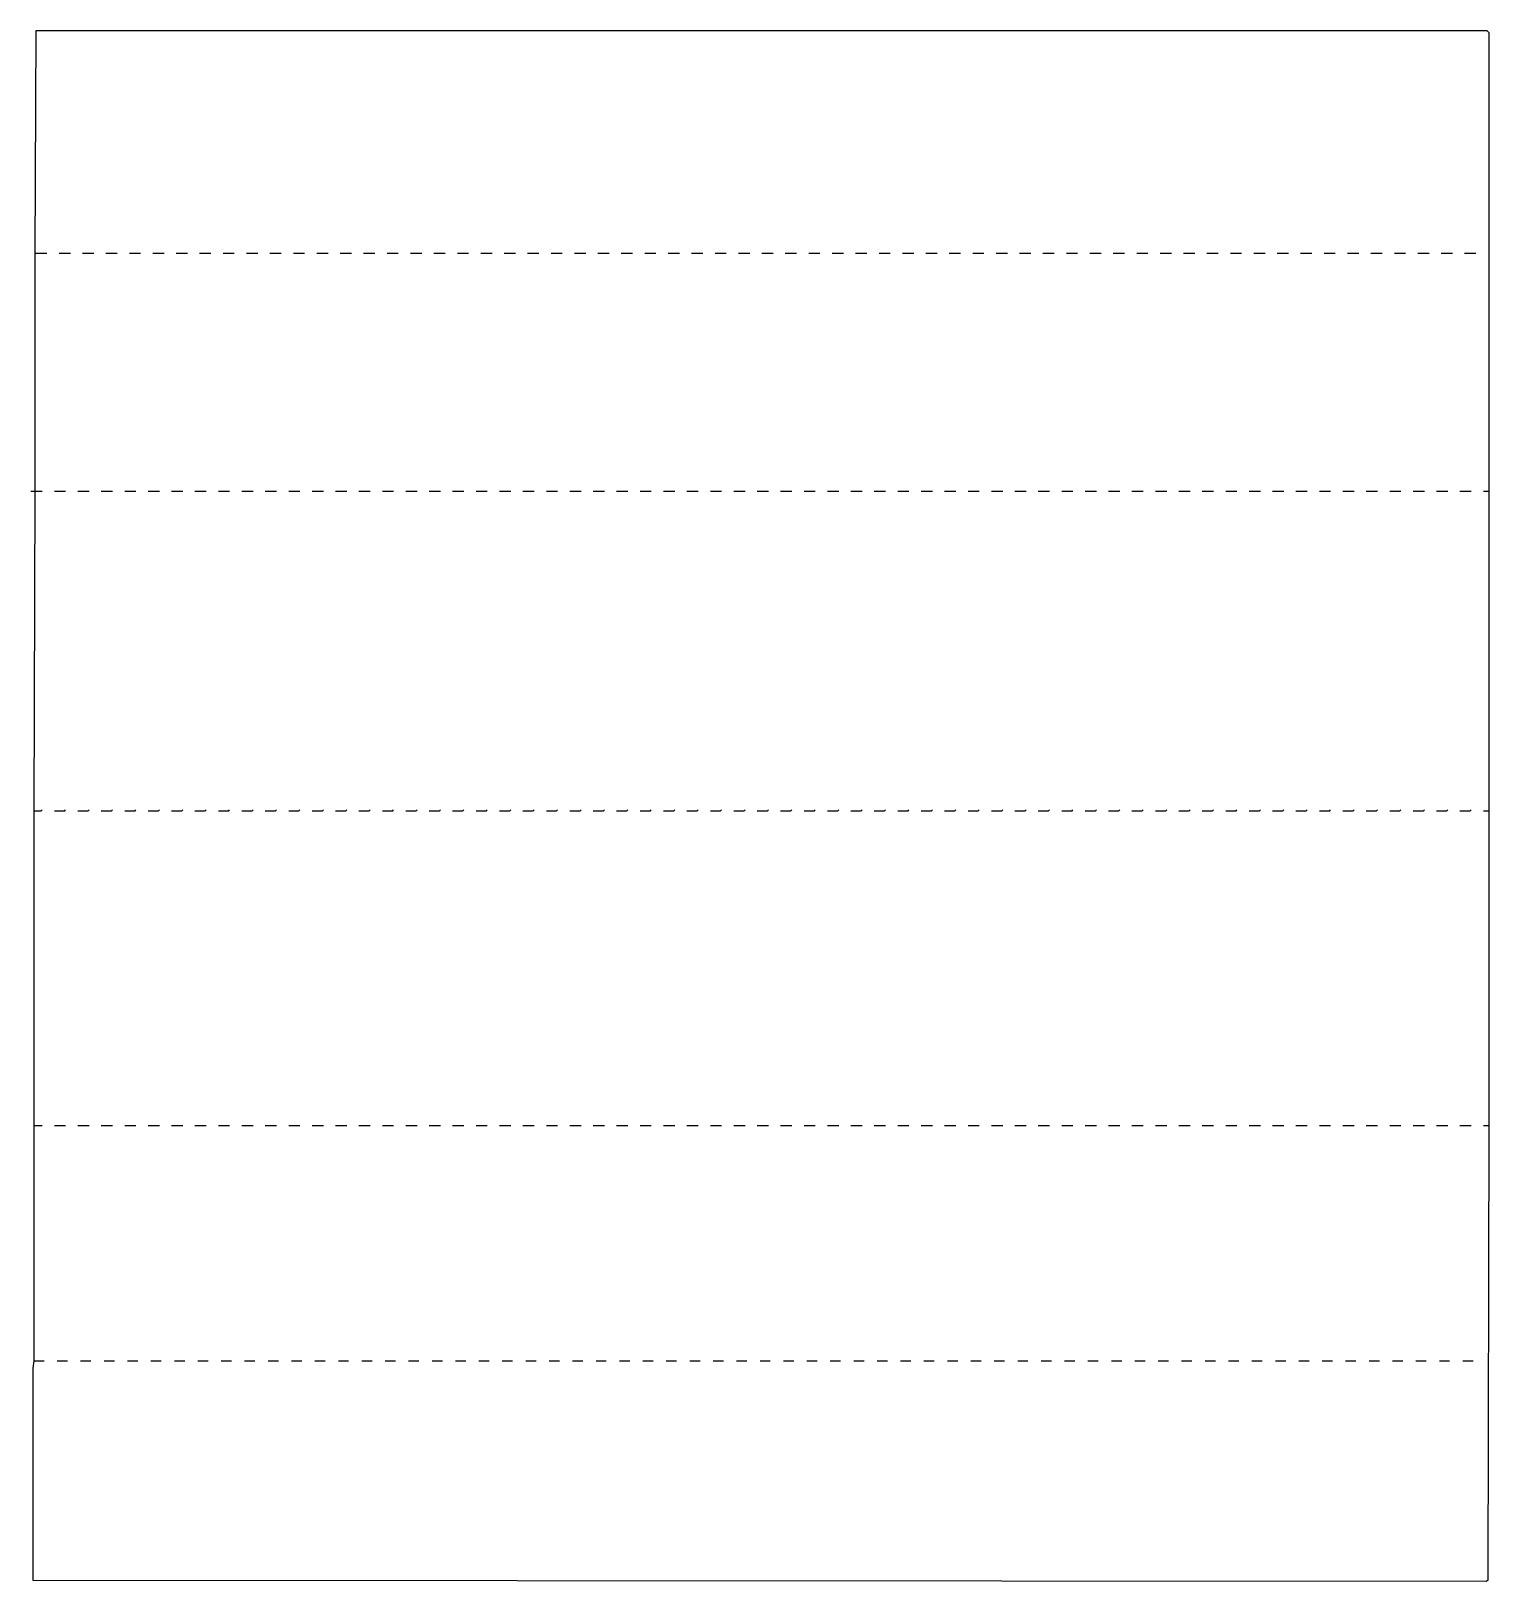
# Model space of a CAD drawing. Extents: x 78 to 1634, y 85 to 1739.
import ezdxf

# ---------------------------------------------------------------- set-up
doc = ezdxf.new("R2010")
doc.units = 0
doc.layers.get('0').update_dxf_attribs({"linetype": 'CONTINUOUS'})

msp = doc.modelspace()

# ---------------------------------------------------------------- linework, layer by layer
at = {"color": 250, "linetype": 'CONTINUOUS'}
for points in [[(1631, 85), (1632.1, 85.7), (1633, 86), (1634, 571), (1634, 907), (1634, 1248), (1634, 1737), (1632, 1739), (83, 1739), (82, 1502), (82, 1248), (81, 907), (81, 571), (81, 320), (80, 312), (80, 86), (1631, 85)], [(82, 1502), (95, 1502)], [(108, 1502), (120, 1502)], [(133, 1502), (145, 1502)], [(158, 1502), (170, 1502)], [(183, 1502), (195, 1502)], [(208, 1502), (220, 1502)], [(233, 1502), (245, 1502)], [(258, 1502), (270, 1502)], [(283, 1502), (295, 1502)], [(308, 1502), (320, 1502)], [(333, 1502), (345, 1502)], [(358, 1502), (370, 1502)], [(383, 1502), (395, 1502)], [(408, 1502), (420, 1502)], [(433, 1502), (445, 1502)], [(458, 1502), (470, 1502)], [(483, 1502), (495, 1502)], [(508, 1502), (520, 1502)], [(533, 1502), (545, 1502)], [(558, 1502), (570, 1502)], [(583, 1502), (595, 1502)], [(608, 1502), (620, 1502)], [(633, 1502), (645, 1502)], [(658, 1502), (670, 1502)], [(683, 1502), (695, 1502)], [(708, 1502), (720, 1502)], [(733, 1502), (745, 1502)], [(758, 1502), (770, 1502)], [(783, 1502), (795, 1502)], [(808, 1502), (820, 1502)], [(833, 1502), (845, 1502)], [(858, 1502), (870, 1502)], [(883, 1502), (895, 1502)], [(908, 1502), (920, 1502)], [(933, 1502), (945, 1502)], [(958, 1502), (970, 1502)], [(983, 1502), (995, 1502)], [(1008, 1502), (1020, 1502)], [(1033, 1502), (1045, 1502)], [(1058, 1502), (1070, 1502)], [(1083, 1502), (1095, 1502)], [(1108, 1502), (1120, 1502)], [(1133, 1502), (1145, 1502)], [(1158, 1502), (1170, 1502)], [(1183, 1502), (1195, 1502)], [(1208, 1502), (1220, 1502)], [(1233, 1502), (1245, 1502)], [(1258, 1502), (1270, 1502)], [(1283, 1502), (1295, 1502)], [(1308, 1502), (1320, 1502)], [(1333, 1502), (1345, 1502)], [(1358, 1502), (1370, 1502)], [(1383, 1502), (1395, 1502)], [(1408, 1502), (1420, 1502)], [(1433, 1502), (1445, 1502)], [(1458, 1502), (1470, 1502)], [(1483, 1502), (1495, 1502)], [(1508, 1502), (1520, 1502)], [(1533, 1502), (1545, 1502)], [(1558, 1502), (1570, 1502)], [(1583, 1502), (1595, 1502)], [(1608, 1502), (1620, 1502)], [(78, 1248), (82, 1248), (90, 1248)], [(103, 1248), (115, 1248)], [(128, 1248), (140, 1248)], [(153, 1248), (165, 1248)], [(178, 1248), (190, 1248)], [(203, 1248), (215, 1248)], [(228, 1248), (240, 1248)], [(253, 1248), (265, 1248)], [(278, 1248), (290, 1248)], [(303, 1248), (315, 1248)], [(328, 1248), (340, 1248)], [(353, 1248), (365, 1248)], [(378, 1248), (390, 1248)], [(403, 1248), (415, 1248)], [(428, 1248), (440, 1248)], [(453, 1248), (465, 1248)], [(478, 1248), (490, 1248)], [(503, 1248), (515, 1248)], [(528, 1248), (540, 1248)], [(553, 1248), (565, 1248)], [(578, 1248), (590, 1248)], [(603, 1248), (615, 1248)], [(628, 1248), (640, 1248)], [(653, 1248), (665, 1248)], [(678, 1248), (690, 1248)], [(703, 1248), (715, 1248)], [(728, 1248), (740, 1248)], [(753, 1248), (765, 1248)], [(778, 1248), (790, 1248)], [(803, 1248), (815, 1248)], [(828, 1248), (840, 1248)], [(853, 1248), (865, 1248)], [(878, 1248), (890, 1248)], [(903, 1248), (915, 1248)], [(928, 1248), (940, 1248)], [(953, 1248), (965, 1248)], [(978, 1248), (990, 1248)], [(1003, 1248), (1015, 1248)], [(1028, 1248), (1040, 1248)], [(1053, 1248), (1065, 1248)], [(1078, 1248), (1090, 1248)], [(1103, 1248), (1115, 1248)], [(1128, 1248), (1140, 1248)], [(1153, 1248), (1165, 1248)], [(1178, 1248), (1190, 1248)], [(1203, 1248), (1215, 1248)], [(1228, 1248), (1240, 1248)], [(1253, 1248), (1265, 1248)], [(1278, 1248), (1290, 1248)], [(1303, 1248), (1315, 1248)], [(1328, 1248), (1340, 1248)], [(1353, 1248), (1365, 1248)], [(1378, 1248), (1390, 1248)], [(1403, 1248), (1415, 1248)], [(1428, 1248), (1440, 1248)], [(1453, 1248), (1465, 1248)], [(1478, 1248), (1490, 1248)], [(1503, 1248), (1515, 1248)], [(1528, 1248), (1540, 1248)], [(1553, 1248), (1565, 1248)], [(1578, 1248), (1590, 1248)], [(1603, 1248), (1615, 1248)], [(1628, 1248), (1634, 1248)], [(81, 571), (90, 571)], [(103, 571), (115, 571)], [(128, 571), (140, 571)], [(153, 571), (165, 571)], [(178, 571), (190, 571)], [(203, 571), (215, 571)], [(228, 571), (240, 571)], [(253, 571), (265, 571)], [(278, 571), (290, 571)], [(303, 571), (315, 571)], [(328, 571), (340, 571)], [(353, 571), (365, 571)], [(378, 571), (390, 571)], [(403, 571), (415, 571)], [(428, 571), (440, 571)], [(453, 571), (465, 571)], [(478, 571), (490, 571)], [(503, 571), (515, 571)], [(528, 571), (540, 571)], [(553, 571), (565, 571)], [(578, 571), (590, 571)], [(603, 571), (615, 571)], [(628, 571), (640, 571)], [(653, 571), (665, 571)], [(678, 571), (690, 571)], [(703, 571), (715, 571)], [(728, 571), (740, 571)], [(753, 571), (765, 571)], [(778, 571), (790, 571)], [(803, 571), (815, 571)], [(828, 571), (840, 571)], [(853, 571), (865, 571)], [(878, 571), (890, 571)], [(903, 571), (915, 571)], [(928, 571), (940, 571)], [(953, 571), (965, 571)], [(978, 571), (990, 571)], [(1003, 571), (1015, 571)], [(1028, 571), (1040, 571)], [(1053, 571), (1065, 571)], [(1078, 571), (1090, 571)], [(1103, 571), (1115, 571)], [(1128, 571), (1140, 571)], [(1153, 571), (1165, 571)], [(1178, 571), (1190, 571)], [(1203, 571), (1215, 571)], [(1228, 571), (1240, 571)], [(1253, 571), (1265, 571)], [(1278, 571), (1290, 571)], [(1303, 571), (1315, 571)], [(1328, 571), (1340, 571)], [(1353, 571), (1365, 571)], [(1378, 571), (1390, 571)], [(1403, 571), (1415, 571)], [(1428, 571), (1440, 571)], [(1453, 571), (1465, 571)], [(1478, 571), (1490, 571)], [(1503, 571), (1515, 571)], [(1528, 571), (1540, 571)], [(1553, 571), (1565, 571)], [(1578, 571), (1590, 571)], [(1603, 571), (1615, 571)], [(1628, 571), (1634, 571)], [(81, 320), (92, 320)], [(106, 320), (117, 320)], [(131, 320), (142, 320)], [(156, 320), (167, 320)], [(181, 320), (192, 320)], [(206, 320), (217, 320)], [(231, 320), (242, 320)], [(256, 320), (267, 320)], [(281, 320), (292, 320)], [(306, 320), (317, 320)], [(331, 320), (342, 320)], [(356, 320), (367, 320)], [(381, 320), (392, 320)], [(406, 320), (417, 320)], [(431, 320), (442, 320)], [(456, 320), (467, 320)], [(481, 320), (492, 320)], [(506, 320), (517, 320)], [(531, 320), (542, 320)], [(556, 320), (567, 320)], [(581, 320), (592, 320)], [(606, 320), (617, 320)], [(631, 320), (642, 320)], [(656, 320), (667, 320)], [(681, 320), (692, 320)], [(706, 320), (717, 320)], [(731, 320), (742, 320)], [(756, 320), (767, 320)], [(781, 320), (792, 320)], [(806, 320), (817, 320)], [(831, 320), (842, 320)], [(856, 320), (867, 320)], [(881, 320), (892, 320)], [(906, 320), (917, 320)], [(931, 320), (942, 320)], [(956, 320), (967, 320)], [(981, 320), (992, 320)], [(1006, 320), (1017, 320)], [(1031, 320), (1042, 320)], [(1056, 320), (1067, 320)], [(1081, 320), (1092, 320)], [(1106, 320), (1117, 320)], [(1131, 320), (1142, 320)], [(1156, 320), (1167, 320)], [(1181, 320), (1192, 320)], [(1206, 320), (1217, 320)], [(1231, 320), (1242, 320)], [(1256, 320), (1267, 320)], [(1281, 320), (1292, 320)], [(1306, 320), (1317, 320)], [(1331, 320), (1342, 320)], [(1356, 320), (1367, 320)], [(1381, 320), (1392, 320)], [(1406, 320), (1417, 320)], [(1431, 320), (1442, 320)], [(1456, 320), (1467, 320)], [(1481, 320), (1492, 320)], [(1506, 320), (1517, 320)], [(1531, 320), (1542, 320)], [(1556, 320), (1567, 320)], [(1581, 320), (1592, 320)], [(1606, 320), (1617, 320)]]:
    msp.add_lwpolyline(points, dxfattribs=at)
at = {"color": 251, "linetype": 'CONTINUOUS'}
for points in [[(81, 907), (89, 907), (90, 908)], [(1628, 907), (1634, 907)]]:
    msp.add_lwpolyline(points, dxfattribs=at)
at = {"color": 252, "linetype": 'CONTINUOUS'}
for points in [[(103, 907), (114, 907), (115, 908)], [(128, 907), (139, 907), (140, 908)], [(153, 907), (164, 907), (165, 908)], [(178, 907), (189, 907), (190, 908)], [(203, 907), (214, 907), (215, 908)], [(228, 907), (239, 907), (240, 908)], [(253, 907), (264, 907), (265, 908)], [(278, 907), (289, 907), (290, 908)], [(303, 907), (314, 907), (315, 908)], [(328, 907), (339, 907), (340, 908)], [(353, 907), (364, 907), (365, 908)], [(378, 907), (389, 907), (390, 908)], [(403, 907), (414, 907), (415, 908)], [(428, 907), (439, 907), (440, 908)], [(453, 907), (464, 907), (465, 908)], [(478, 907), (489, 907), (490, 908)], [(503, 907), (514, 907), (515, 908)], [(528, 907), (539, 907), (540, 908)], [(553, 907), (564, 907), (565, 908)], [(578, 907), (589, 907), (590, 908)], [(603, 907), (614, 907), (615, 908)], [(628, 907), (639, 907), (640, 908)], [(653, 907), (664, 907), (665, 908)], [(678, 907), (689, 907), (690, 908)], [(703, 907), (714, 907), (715, 908)], [(728, 907), (739, 907), (740, 908)], [(753, 907), (764, 907), (765, 908)], [(778, 907), (789, 907), (790, 908)], [(803, 907), (814, 907), (815, 908)], [(828, 907), (839, 907), (840, 908)], [(853, 907), (864, 907), (865, 908)], [(878, 907), (889, 907), (890, 908)], [(903, 907), (914, 907), (915, 908)], [(928, 907), (939, 907), (940, 908)], [(953, 907), (964, 907), (965, 908)], [(978, 907), (989, 907), (990, 908)], [(1003, 907), (1014, 907), (1015, 908)], [(1028, 907), (1039, 907), (1040, 908)], [(1053, 907), (1064, 907), (1065, 908)], [(1078, 907), (1089, 907), (1090, 908)], [(1103, 907), (1114, 907), (1115, 908)], [(1128, 907), (1139, 907), (1140, 908)], [(1153, 907), (1164, 907), (1165, 908)], [(1178, 907), (1189, 907), (1190, 908)], [(1203, 907), (1214, 907), (1215, 908)], [(1228, 907), (1239, 907), (1240, 908)], [(1253, 907), (1264, 907), (1265, 908)], [(1278, 907), (1289, 907), (1290, 908)], [(1303, 907), (1314, 907), (1315, 908)], [(1328, 907), (1339, 907), (1340, 908)], [(1353, 907), (1364, 907), (1365, 908)], [(1378, 907), (1389, 907), (1390, 908)], [(1403, 907), (1414, 907), (1415, 908)], [(1428, 907), (1439, 907), (1440, 908)], [(1453, 907), (1464, 907), (1465, 908)], [(1478, 907), (1489, 907), (1490, 908)], [(1503, 907), (1514, 907), (1515, 908)], [(1528, 907), (1539, 907), (1540, 908)], [(1553, 907), (1564, 907), (1565, 908)], [(1578, 907), (1589, 907), (1590, 908)], [(1603, 907), (1614, 907), (1615, 908)]]:
    msp.add_lwpolyline(points, dxfattribs=at)

doc.saveas('drawing.dxf')
